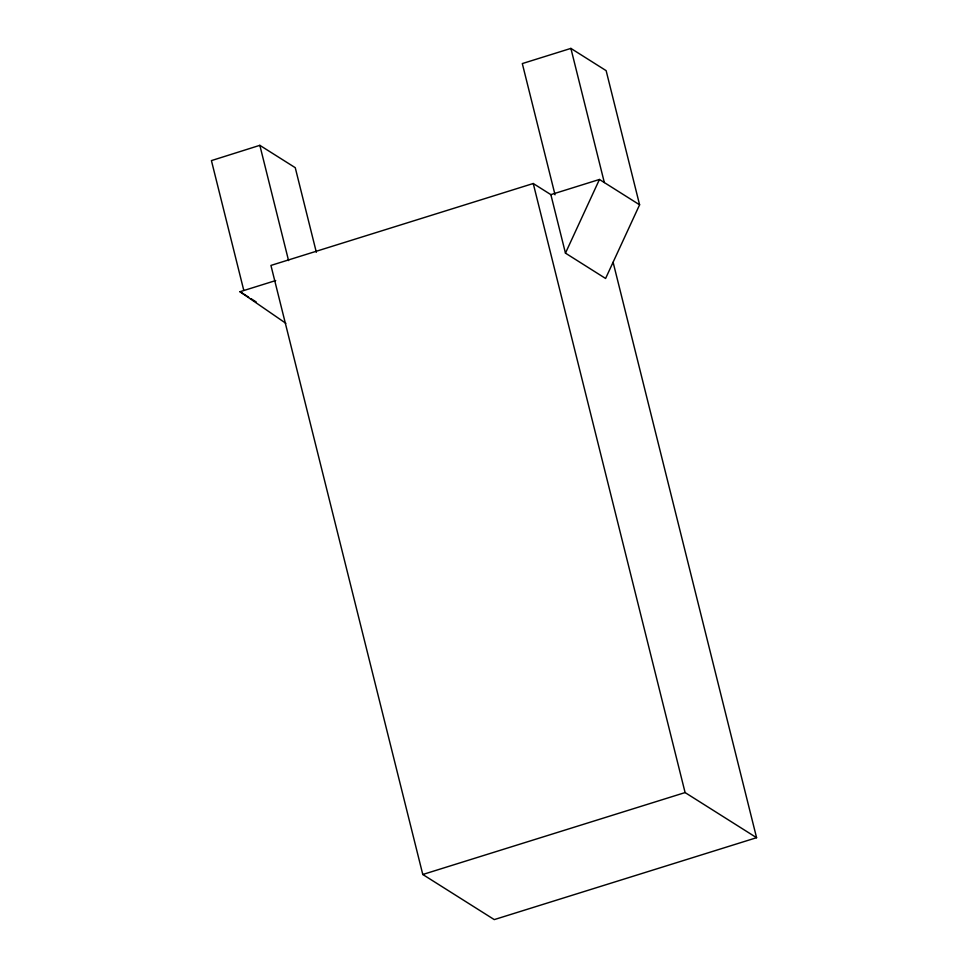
<?xml version="1.0" encoding="UTF-8"?>
<svg xmlns="http://www.w3.org/2000/svg" width="968" height="968" viewBox="0 0 968 968"><rect width="100%" height="100%" fill="white"/><g stroke="black" fill="none" stroke-linecap="round" stroke-linejoin="round"><path stroke-width="1.45" d="M565.457 253.132L599.446 179.467L639.594 204.805L605.593 278.469L565.457 253.132L550.865 194.641L533.247 183.509L270.931 265.426L422.786 874.491L494.273 919.6L756.577 837.695L613.119 262.304M316.342 252.285L295.252 167.682L259.835 145.333L211.423 160.603L243.791 290.424M639.594 204.805L606.137 70.652L570.89 48.4L522.309 63.573L555.039 194.81M285.838 323.3L239.979 291.719L275.698 280.563M550.865 194.641L599.446 179.467M422.786 874.491L685.102 792.574L756.577 837.695M239.979 291.719L248.655 297.188M251.172 298.773L256.205 301.956M570.89 48.4L604.334 182.553M533.247 183.509L685.102 792.574M259.835 145.333L288.561 260.573"/></g></svg>
